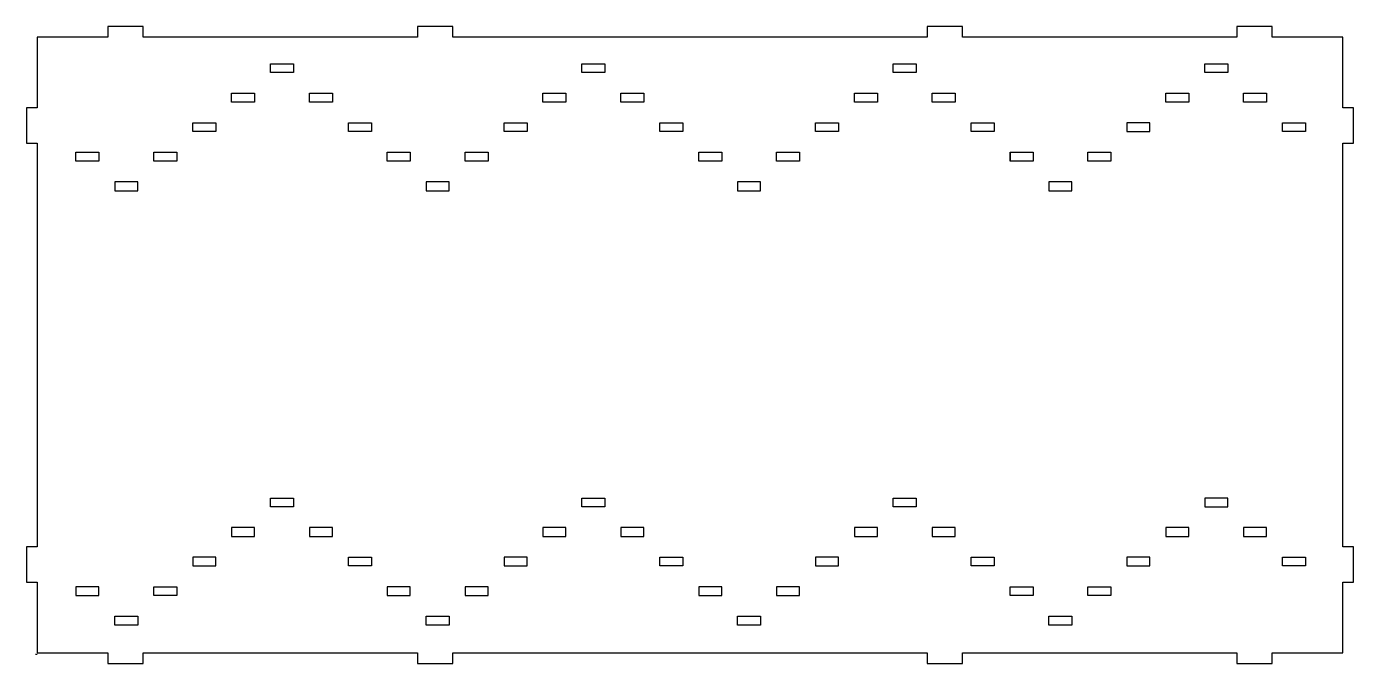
# Model space of a CAD drawing. Header units: millimetres. Extents: x -375 to 375, y -180 to 180.
import ezdxf

# ---------------------------------------------------------------- set-up
doc = ezdxf.new("R2010")
doc.units = ezdxf.units.MM
doc.layers.get('0').update_dxf_attribs({"linetype": 'CONTINUOUS'})

msp = doc.modelspace()

# ---------------------------------------------------------------- linework, layer by layer
for p, q in [((-369, -175), (-370, -175)), ((-329, -180), (-309, -180)), ((309, -180), (329, -180))]:
    msp.add_line(p, q)
for points in [[(-375, -114), (-375, -134), (-370, -134), (-369, -134), (-369, -174), (-329, -174), (-329, -175), (-329, -180), (-309, -180), (-309, -175), (-309, -174), (-154, -174), (-154, -175), (-154, -180), (-134, -180), (-134, -175), (-134, -174), (134, -174), (134, -175), (134, -180), (154, -180), (154, -175), (154, -174), (309, -174), (309, -175), (309, -180), (329, -180), (329, -175), (329, -174), (369, -174), (369, -134), (370, -134), (375, -134), (375, -114), (370, -114), (369, -114), (369, 114), (370, 114), (375, 114), (375, 134), (370, 134), (369, 134), (369, 174), (329, 174), (329, 175), (329, 180), (309, 180), (309, 175), (309, 174), (154, 174), (154, 175), (154, 180), (134, 180), (134, 175), (134, 174), (-134, 174), (-134, 175), (-134, 180), (-154, 180), (-154, 175), (-154, 174), (-309, 174), (-309, 175), (-309, 180), (-329, 180), (-329, 175), (-329, 174), (-369, 174), (-369, 134), (-370, 134), (-375, 134), (-375, 114), (-370, 114), (-369, 114), (-369, -114), (-370, -114)], [(-224.1, 154), (-237.1, 154), (-237.1, 159), (-224.1, 159)], [(-48.1, 154), (-61.1, 154), (-61.1, 159), (-48.1, 159)], [(127.9, 154), (114.9, 154), (114.9, 159), (127.9, 159)], [(290.9, 159), (303.9, 159), (303.9, 154), (290.9, 154)], [(-246.1, 137.3), (-259.1, 137.3), (-259.1, 142.3), (-246.1, 142.3)], [(-215.1, 142.3), (-202.1, 142.3), (-202.1, 137.3), (-215.1, 137.3)], [(-70.1, 137.3), (-83.1, 137.3), (-83.1, 142.3), (-70.1, 142.3)], [(-39.1, 142.3), (-26.1, 142.3), (-26.1, 137.3), (-39.1, 137.3)], [(105.9, 137.3), (92.9, 137.3), (92.9, 142.3), (105.9, 142.3)], [(136.9, 142.3), (149.9, 142.3), (149.9, 137.3), (136.9, 137.3)], [(268.9, 142.3), (281.9, 142.3), (281.9, 137.3), (268.9, 137.3)], [(312.9, 142.3), (325.9, 142.3), (325.9, 137.3), (312.9, 137.3)], [(-281.1, 120.6), (-281.1, 125.6), (-268.1, 125.6), (-268.1, 120.6)], [(-180.1, 120.6), (-193.1, 120.6), (-193.1, 125.6), (-180.1, 125.6)], [(-105.1, 125.6), (-92.1, 125.6), (-92.1, 120.6), (-105.1, 120.6)], [(-4.1, 120.6), (-17.1, 120.6), (-17.1, 125.6), (-4.1, 125.6)], [(83.9, 120.6), (70.9, 120.6), (70.9, 125.6), (83.9, 125.6)], [(171.9, 125.6), (171.9, 120.6), (158.9, 120.6), (158.9, 125.6)], [(259.9, 125.6), (246.9, 125.6), (246.9, 120.6), (259.9, 120.6)], [(334.9, 125.6), (347.9, 125.6), (347.9, 120.6), (334.9, 120.6)], [(-334.1, 103.9), (-347.1, 103.9), (-347.1, 108.9), (-334.1, 108.9)], [(-290.1, 108.9), (-290.1, 103.9), (-303.1, 103.9), (-303.1, 108.9)], [(-158.1, 103.9), (-171.1, 103.9), (-171.1, 108.9), (-158.1, 108.9)], [(-114.1, 108.9), (-114.1, 103.9), (-127.1, 103.9), (-127.1, 108.9)], [(17.9, 103.9), (4.9, 103.9), (4.9, 108.9), (17.9, 108.9)], [(61.9, 108.9), (61.9, 103.9), (48.9, 103.9), (48.9, 108.9)], [(180.9, 108.9), (193.9, 108.9), (193.9, 103.9), (180.9, 103.9)], [(180.9, 103.9), (180.9, 108.9)], [(224.9, 108.9), (237.9, 108.9), (237.9, 103.9), (224.9, 103.9)], [(-312.1, 87.2), (-312.1, 92.2), (-325.1, 92.2), (-325.1, 87.2)], [(-136.1, 92.2), (-149.1, 92.2), (-149.1, 87.2), (-136.1, 87.2)], [(39.9, 92.2), (26.9, 92.2), (26.9, 87.2), (39.9, 87.2)], [(215.9, 92.2), (202.9, 92.2), (202.9, 87.2), (215.9, 87.2)], [(-237.1, -91.5), (-237.1, -86.5), (-224.1, -86.5), (-224.1, -91.5)], [(-61.1, -91.5), (-61.1, -86.5), (-48.1, -86.5), (-48.1, -91.5)], [(114.9, -91.5), (114.9, -86.5), (127.9, -86.5), (127.9, -91.5)], [(290.9, -91.5), (303.9, -91.5), (303.9, -86.5), (290.9, -86.5)], [(-259.1, -108.2), (-246.1, -108.2), (-246.1, -103.2), (-259.1, -103.2)], [(-202.1, -103.2), (-215.1, -103.2), (-215.1, -108.2), (-202.1, -108.2)], [(-83.1, -108.2), (-70.1, -108.2), (-70.1, -103.2), (-83.1, -103.2)], [(-39.1, -108.2), (-26.1, -108.2), (-26.1, -103.2), (-39.1, -103.2)], [(92.9, -108.2), (105.9, -108.2), (105.9, -103.2), (92.9, -103.2)], [(149.9, -103.2), (136.9, -103.2), (136.9, -108.2), (149.9, -108.2)], [(268.9, -108.2), (281.9, -108.2), (281.9, -103.2), (268.9, -103.2)], [(312.9, -103.2), (312.9, -108.2), (325.9, -108.2), (325.9, -103.2)], [(-268.1, -119.9), (-281.1, -119.9), (-281.1, -124.9), (-268.1, -124.9)], [(-193.1, -119.9), (-180.1, -119.9), (-180.1, -124.9), (-193.1, -124.9)], [(-92.1, -119.9), (-105.1, -119.9), (-105.1, -124.9), (-92.1, -124.9)], [(-4.1, -124.9), (-17.1, -124.9), (-17.1, -119.9), (-4.1, -119.9)], [(83.9, -119.9), (70.9, -119.9), (70.9, -124.9), (83.9, -124.9)], [(158.9, -119.9), (171.9, -119.9), (171.9, -124.9), (158.9, -124.9)], [(246.9, -124.9), (259.9, -124.9), (259.9, -119.9), (246.9, -119.9)], [(334.9, -124.9), (334.9, -119.9), (347.9, -119.9), (347.9, -124.9)], [(-347.1, -136.6), (-347.1, -141.6), (-334.1, -141.6), (-334.1, -136.6)], [(-290.1, -136.6), (-290.1, -141.6), (-303.1, -141.6), (-303.1, -136.6)], [(-171.1, -136.6), (-171.1, -141.6), (-158.1, -141.6), (-158.1, -136.6)], [(-114.1, -136.6), (-127.1, -136.6), (-127.1, -141.6), (-114.1, -141.6)], [(4.9, -136.6), (4.9, -141.6), (17.9, -141.6), (17.9, -136.6)], [(61.9, -136.6), (48.9, -136.6), (48.9, -141.6), (61.9, -141.6)], [(193.9, -141.6), (180.9, -141.6), (180.9, -136.6), (193.9, -136.6)], [(224.9, -141.6), (224.9, -136.6), (237.9, -136.6), (237.9, -141.6)], [(-312.1, -153.3), (-312.1, -158.3), (-325.1, -158.3), (-325.1, -153.3)], [(-136.1, -158.3), (-149.1, -158.3), (-149.1, -153.3), (-136.1, -153.3)], [(39.9, -153.3), (39.9, -158.3), (26.9, -158.3), (26.9, -153.3)], [(215.9, -158.3), (202.9, -158.3), (202.9, -153.3), (215.9, -153.3)]]:
    msp.add_lwpolyline(points, close=True)

doc.saveas('drawing.dxf')
